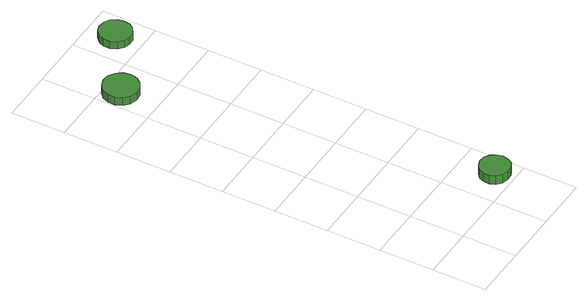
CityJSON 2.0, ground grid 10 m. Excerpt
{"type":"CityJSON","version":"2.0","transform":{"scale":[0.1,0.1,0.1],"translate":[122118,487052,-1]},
"CityObjects":{
"tree1":{"type":"SolitaryVegetationObject","attributes":{"function":"something"},"geometry":[{"type":"MultiSurface","lod":"1","boundaries":[[[0,1,2,3,4,5,6,7,8,9,10,11,12,13,14]],[[15,16,17,18,19,20,21,22,23,24,25,26,27,28,29]],[[0,29,28,1]],[[1,28,27,2]],[[2,27,26,3]],[[3,26,25,4]],[[4,25,24,5]],[[5,24,23,6]],[[6,23,22,7]],[[7,22,21,8]],[[8,21,20,9]],[[9,20,19,10]],[[10,19,18,11]],[[11,18,17,12]],[[12,17,16,13]],[[13,16,15,14]],[[14,15,29,0]]]}]},
"tree2":{"type":"SolitaryVegetationObject","attributes":{"function":"something"},"geometry":[{"type":"MultiSurface","lod":"1","boundaries":[[[30,31,32,33,34,35,36,37,38,39,40,41,42,43,44]],[[45,46,47,48,49,50,51,52,53,54,55,56,57,58,59]],[[30,59,58,31]],[[31,58,57,32]],[[32,57,56,33]],[[33,56,55,34]],[[34,55,54,35]],[[35,54,53,36]],[[36,53,52,37]],[[37,52,51,38]],[[38,51,50,39]],[[39,50,49,40]],[[40,49,48,41]],[[41,48,47,42]],[[42,47,46,43]],[[43,46,45,44]],[[44,45,59,30]]]}]},
"tree3":{"type":"SolitaryVegetationObject","attributes":{"function":"something"},"geometry":[{"type":"MultiSurface","lod":"1","boundaries":[[[60,61,62,63,64,65,66,67,68,69,70,71,72,73,74]],[[75,76,77,78,79,80,81,82,83,84,85,86,87,88,89]],[[60,89,88,61]],[[61,88,87,62]],[[62,87,86,63]],[[63,86,85,64]],[[64,85,84,65]],[[65,84,83,66]],[[66,83,82,67]],[[67,82,81,68]],[[68,81,80,69]],[[69,80,79,70]],[[70,79,78,71]],[[71,78,77,72]],[[72,77,76,73]],[[73,76,75,74]],[[74,75,89,60]]]}]}
},
"vertices":[
[190,34,30],[187,45,30],[181,54,30],[171,60,30],[160,61,30],[149,57,30],[140,50,30],[136,39,30],[136,28,30],[140,18,30],[149,10,30],[160,7,30],[171,8,30],[181,13,30],[187,23,30],[187,23,12],[181,13,12],[171,8,12],[160,7,12],[149,10,12],[140,18,12],[136,28,12],[136,39,12],[140,50,12],[149,57,12],[160,61,12],[171,60,12],[181,54,12],[187,45,12],[190,34,12],
[68,671,26],[65,684,26],[57,695,26],[45,702,26],[32,703,26],[19,699,26],[9,690,26],[4,678,26],[4,664,26],[9,652,26],[19,643,26],[32,639,26],[45,640,26],[57,647,26],[65,658,26],[65,658,10],[57,647,10],[45,640,10],[32,639,10],[19,643,10],[9,652,10],[4,664,10],[4,678,10],[9,690,10],[19,699,10],[32,703,10],[45,702,10],[57,695,10],[65,684,10],[68,671,10],
[181,749,25],[179,761,25],[172,771,25],[161,777,25],[149,778,25],[138,775,25],[129,766,25],[124,755,25],[124,743,25],[129,732,25],[138,724,25],[149,720,25],[161,721,25],[172,728,25],[179,737,25],[179,737,10],[172,728,10],[161,721,10],[149,720,10],[138,724,10],[129,732,10],[124,743,10],[124,755,10],[129,766,10],[138,775,10],[149,778,10],[161,777,10],[172,771,10],[179,761,10],[181,749,10]
]}
